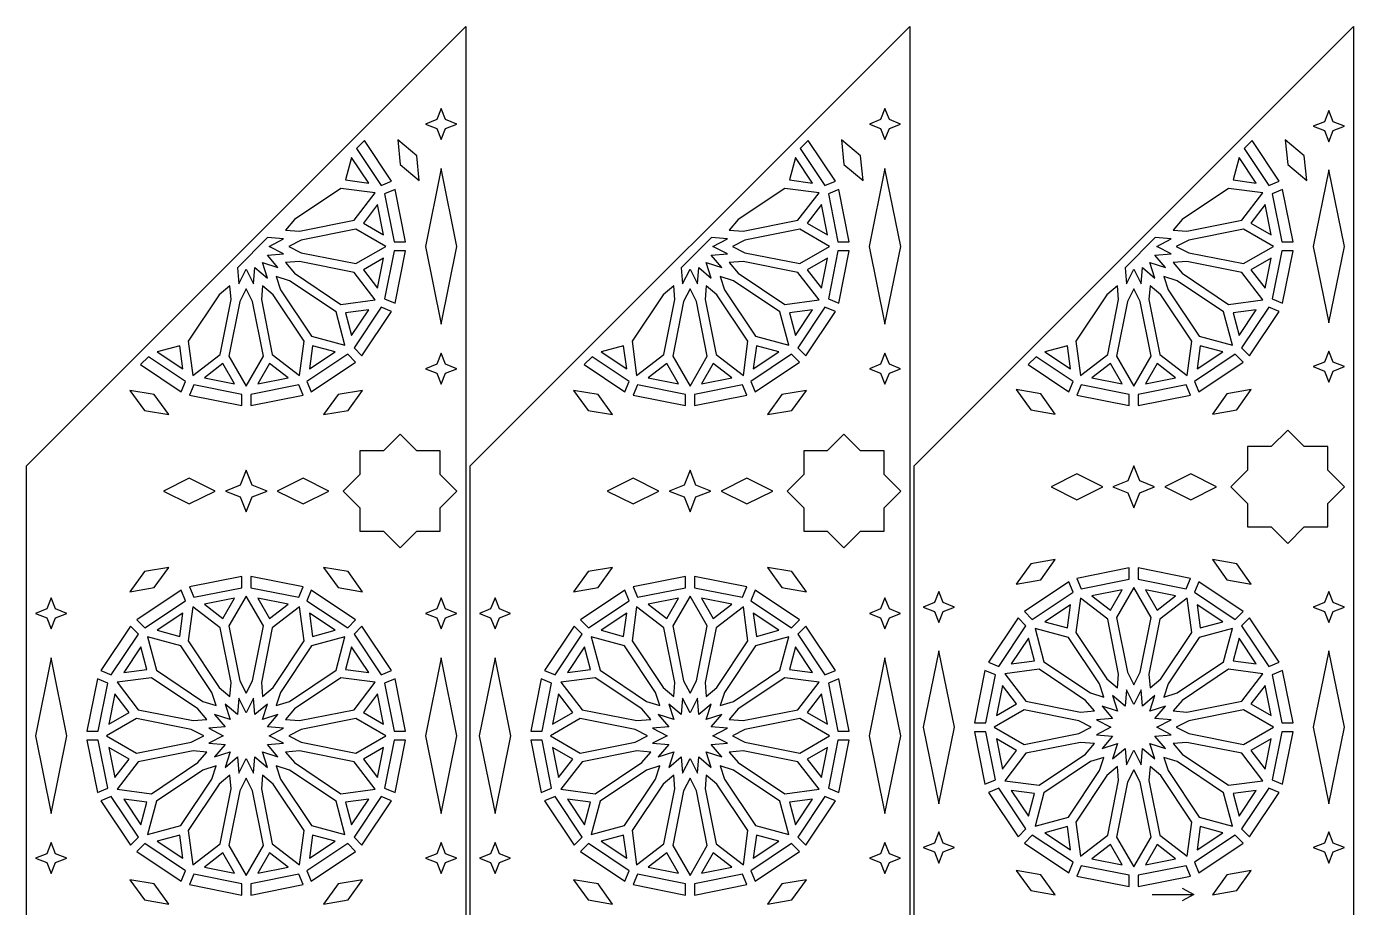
# Model space of a CAD drawing. Header units: millimetres. Extents: x 5 to 1213, y 27 to 2435.
# Drawn here: x 5 to 1153, y 1673 to 2435 of the extents above; entities that cross this region are included whole.
import ezdxf

# ---------------------------------------------------------------- set-up
doc = ezdxf.new("R2010")
doc.units = ezdxf.units.MM
doc.layers.add('CUT', color=1, linetype='CONTINUOUS')
doc.layers.add('ENGRAVE', color=5, linetype='CONTINUOUS')

msp = doc.modelspace()

# ---------------------------------------------------------------- linework, layer by layer
at = {"layer": 'CUT'}
for points in [[(385.16, 2434.99), (385.16, 763.067), (5.01, 763.067), (5.01, 2054.84)], [(769.16, 2434.99), (769.16, 763.067), (389.01, 763.067), (389.01, 2054.84)], [(1153.16, 2434.99), (1153.16, 1204.734), (773.01, 1204.734), (773.01, 2054.84)], [(367.616, 2346.831), (377.281, 2350.642), (367.616, 2354.454), (363.805, 2364.118), (359.994, 2354.454), (350.329, 2350.642), (359.994, 2346.831), (363.805, 2337.166)], [(751.616, 2346.831), (761.281, 2350.642), (751.616, 2354.454), (747.805, 2364.118), (743.994, 2354.454), (734.329, 2350.642), (743.994, 2346.831), (747.805, 2337.166)], [(1135.616, 2344.998), (1145.281, 2348.809), (1135.616, 2352.62), (1131.805, 2362.284), (1127.994, 2352.62), (1118.329, 2348.809), (1127.994, 2344.998), (1131.805, 2335.333)], [(290.513, 2329.382), (311.892, 2297.386), (320.891, 2301.114), (297.4, 2336.27)], [(344.793, 2301.911), (342.642, 2323.267), (326.14, 2336.992), (328.291, 2315.636)], [(674.513, 2329.382), (695.892, 2297.386), (704.891, 2301.114), (681.4, 2336.27)], [(728.793, 2301.911), (726.642, 2323.267), (710.14, 2336.992), (712.291, 2315.636)], [(1058.513, 2329.382), (1079.892, 2297.386), (1088.891, 2301.114), (1065.4, 2336.27)], [(1112.793, 2301.911), (1110.642, 2323.267), (1094.14, 2336.992), (1096.291, 2315.636)], [(286.278, 2321.772), (281.046, 2302.246), (301.087, 2299.607)], [(670.278, 2321.772), (665.046, 2302.246), (685.087, 2299.607)], [(1054.278, 2321.772), (1049.046, 2302.246), (1069.087, 2299.607)], [(363.805, 2177.455), (377.408, 2244.809), (363.805, 2312.163), (350.202, 2244.809)], [(747.805, 2177.455), (761.408, 2244.809), (747.805, 2312.163), (734.202, 2244.809)], [(1131.805, 2178.621), (1145.408, 2244.809), (1131.805, 2310.996), (1118.202, 2244.809)], [(241.113, 2257.916), (288.532, 2267.348), (306.718, 2291.05), (277.099, 2294.949), (236.898, 2268.087), (229.078, 2258.889)], [(332.862, 2248.684), (323.857, 2293.954), (314.858, 2290.226), (323.121, 2248.684)], [(625.113, 2257.916), (672.532, 2267.348), (690.718, 2291.05), (661.099, 2294.949), (620.898, 2268.087), (613.078, 2258.889)], [(716.862, 2248.684), (707.857, 2293.954), (698.858, 2290.226), (707.121, 2248.684)], [(1009.113, 2257.916), (1056.532, 2267.348), (1074.718, 2291.05), (1045.099, 2294.949), (1004.898, 2268.087), (997.078, 2258.889)], [(1100.862, 2248.684), (1091.857, 2293.954), (1082.858, 2290.226), (1091.121, 2248.684)], [(308.788, 2281.015), (296.483, 2264.978), (313.988, 2254.871)], [(692.788, 2281.015), (680.483, 2264.978), (697.988, 2254.871)], [(1076.788, 2281.015), (1064.483, 2264.978), (1081.988, 2254.871)], [(187.524, 2226.338), (188.647, 2212.448), (195.085, 2225.011), (201.523, 2212.448), (202.661, 2226.519), (213.417, 2217.374), (209.084, 2230.81), (222.52, 2226.477), (213.375, 2237.233), (227.446, 2238.371), (214.883, 2244.809), (227.446, 2251.246), (213.556, 2252.37)], [(242.624, 2239.303), (290.044, 2229.871), (315.916, 2244.809), (290.044, 2259.747), (242.624, 2250.314), (231.878, 2244.809)], [(571.524, 2226.338), (572.647, 2212.448), (579.085, 2225.011), (585.523, 2212.448), (586.661, 2226.519), (597.417, 2217.374), (593.084, 2230.81), (606.52, 2226.477), (597.375, 2237.233), (611.446, 2238.371), (598.883, 2244.809), (611.446, 2251.246), (597.556, 2252.37)], [(626.624, 2239.303), (674.044, 2229.871), (699.916, 2244.809), (674.044, 2259.747), (626.624, 2250.314), (615.878, 2244.809)], [(955.524, 2226.338), (956.647, 2212.448), (963.085, 2225.011), (969.523, 2212.448), (970.661, 2226.519), (981.417, 2217.374), (977.084, 2230.81), (990.52, 2226.477), (981.375, 2237.233), (995.446, 2238.371), (982.883, 2244.809), (995.446, 2251.246), (981.556, 2252.37)], [(1010.624, 2239.303), (1058.044, 2229.871), (1083.916, 2244.809), (1058.044, 2259.747), (1010.624, 2250.314), (999.878, 2244.809)], [(323.857, 2195.664), (332.862, 2240.934), (323.121, 2240.934), (314.858, 2199.392)], [(707.857, 2195.664), (716.862, 2240.934), (707.121, 2240.934), (698.858, 2199.392)], [(1091.857, 2195.664), (1100.862, 2240.934), (1091.121, 2240.934), (1082.858, 2199.392)], [(236.898, 2221.53), (277.099, 2194.669), (306.718, 2198.568), (288.532, 2222.27), (241.113, 2231.702), (229.078, 2230.729)], [(313.988, 2234.747), (296.483, 2224.64), (308.788, 2208.603)], [(620.898, 2221.53), (661.099, 2194.669), (690.718, 2198.568), (672.532, 2222.27), (625.113, 2231.702), (613.078, 2230.729)], [(697.988, 2234.747), (680.483, 2224.64), (692.788, 2208.603)], [(1004.898, 2221.53), (1045.099, 2194.669), (1074.718, 2198.568), (1056.532, 2222.27), (1009.113, 2231.702), (997.078, 2230.729)], [(1081.988, 2234.747), (1064.483, 2224.64), (1076.788, 2208.603)], [(224.807, 2207.301), (251.669, 2167.1), (280.526, 2159.368), (272.794, 2188.225), (232.593, 2215.087), (221.102, 2218.792)], [(608.807, 2207.301), (635.669, 2167.1), (664.526, 2159.368), (656.794, 2188.225), (616.593, 2215.087), (605.102, 2218.792)], [(992.807, 2207.301), (1019.669, 2167.1), (1048.526, 2159.368), (1040.794, 2188.225), (1000.593, 2215.087), (989.102, 2218.792)], [(171.807, 2202.996), (144.945, 2162.795), (148.844, 2133.176), (172.546, 2151.362), (181.978, 2198.781), (181.005, 2210.816)], [(189.58, 2197.27), (180.147, 2149.85), (195.085, 2123.978), (210.023, 2149.85), (200.59, 2197.27), (195.085, 2208.015)], [(208.192, 2198.781), (217.624, 2151.362), (241.326, 2133.176), (245.225, 2162.795), (218.363, 2202.996), (209.165, 2210.816)], [(555.807, 2202.996), (528.945, 2162.795), (532.844, 2133.176), (556.546, 2151.362), (565.978, 2198.781), (565.005, 2210.816)], [(573.58, 2197.27), (564.147, 2149.85), (579.085, 2123.978), (594.023, 2149.85), (584.59, 2197.27), (579.085, 2208.015)], [(592.192, 2198.781), (601.624, 2151.362), (625.326, 2133.176), (629.225, 2162.795), (602.363, 2202.996), (593.165, 2210.816)], [(939.807, 2202.996), (912.945, 2162.795), (916.844, 2133.176), (940.546, 2151.362), (949.978, 2198.781), (949.005, 2210.816)], [(957.58, 2197.27), (948.147, 2149.85), (963.085, 2123.978), (978.023, 2149.85), (968.59, 2197.27), (963.085, 2208.015)], [(976.192, 2198.781), (985.624, 2151.362), (1009.326, 2133.176), (1013.225, 2162.795), (986.363, 2202.996), (977.165, 2210.816)], [(301.087, 2190.011), (281.046, 2187.372), (286.278, 2167.846)], [(311.892, 2192.232), (288.361, 2157.013), (295.247, 2150.127), (320.891, 2188.504)], [(685.087, 2190.011), (665.046, 2187.372), (670.278, 2167.846)], [(695.892, 2192.232), (672.361, 2157.013), (679.247, 2150.127), (704.891, 2188.504)], [(1069.087, 2190.011), (1049.046, 2187.372), (1054.278, 2167.846)], [(1079.892, 2192.232), (1056.361, 2157.013), (1063.247, 2150.127), (1088.891, 2188.504)], [(140.287, 2138.807), (137.648, 2158.848), (118.122, 2153.616)], [(272.048, 2153.616), (252.522, 2158.848), (249.883, 2138.807)], [(524.287, 2138.807), (521.648, 2158.848), (502.122, 2153.616)], [(656.048, 2153.616), (636.522, 2158.848), (633.883, 2138.807)], [(908.287, 2138.807), (905.648, 2158.848), (886.122, 2153.616)], [(1040.048, 2153.616), (1020.522, 2158.848), (1017.883, 2138.807)], [(103.624, 2142.494), (138.78, 2119.003), (142.508, 2128.002), (110.512, 2149.381)], [(282.88, 2151.533), (247.662, 2128.002), (251.39, 2119.003), (289.767, 2144.647)], [(367.616, 2135.164), (377.281, 2138.976), (367.616, 2142.787), (363.805, 2152.451), (359.994, 2142.787), (350.329, 2138.976), (359.994, 2135.164), (363.805, 2125.5)], [(487.624, 2142.494), (522.78, 2119.003), (526.508, 2128.002), (494.512, 2149.381)], [(666.88, 2151.533), (631.662, 2128.002), (635.39, 2119.003), (673.767, 2144.647)], [(751.616, 2135.164), (761.281, 2138.976), (751.616, 2142.787), (747.805, 2152.451), (743.994, 2142.787), (734.329, 2138.976), (743.994, 2135.164), (747.805, 2125.5)], [(871.624, 2142.494), (906.78, 2119.003), (910.508, 2128.002), (878.512, 2149.381)], [(1050.88, 2151.533), (1015.662, 2128.002), (1019.39, 2119.003), (1057.767, 2144.647)], [(1135.616, 2136.998), (1145.281, 2140.809), (1135.616, 2144.62), (1131.805, 2154.284), (1127.994, 2144.62), (1118.329, 2140.809), (1127.994, 2136.998), (1131.805, 2127.333)], [(185.023, 2125.906), (174.916, 2143.411), (158.879, 2131.106)], [(231.291, 2131.106), (215.254, 2143.411), (205.147, 2125.906)], [(569.023, 2125.906), (558.916, 2143.411), (542.879, 2131.106)], [(615.291, 2131.106), (599.254, 2143.411), (589.147, 2125.906)], [(953.023, 2125.906), (942.916, 2143.411), (926.879, 2131.106)], [(999.291, 2131.106), (983.254, 2143.411), (973.147, 2125.906)], [(191.21, 2116.773), (149.668, 2125.036), (145.94, 2116.037), (191.21, 2107.032)], [(240.502, 2125.036), (198.96, 2116.773), (198.96, 2107.032), (244.23, 2116.037)], [(575.21, 2116.773), (533.668, 2125.036), (529.94, 2116.037), (575.21, 2107.032)], [(624.502, 2125.036), (582.96, 2116.773), (582.96, 2107.032), (628.23, 2116.037)], [(959.21, 2116.773), (917.668, 2125.036), (913.94, 2116.037), (959.21, 2107.032)], [(1008.502, 2125.036), (966.96, 2116.773), (966.96, 2107.032), (1012.23, 2116.037)], [(94.381, 2120.182), (106.978, 2102.803), (128.143, 2099.234), (115.547, 2116.614)], [(262.027, 2099.234), (283.192, 2102.803), (295.789, 2120.182), (274.623, 2116.614)], [(478.381, 2120.182), (490.978, 2102.803), (512.143, 2099.234), (499.547, 2116.614)], [(646.027, 2099.234), (667.192, 2102.803), (679.789, 2120.182), (658.623, 2116.614)], [(861.405, 2120.977), (873.864, 2103.499), (895.001, 2099.766), (882.542, 2117.243)], [(1031.169, 2099.766), (1052.306, 2103.499), (1064.765, 2120.977), (1043.628, 2117.243)], [(342.63, 1998.394), (362.986, 1998.394), (362.986, 2018.749), (377.379, 2033.142), (362.986, 2047.536), (362.986, 2067.891), (342.63, 2067.891), (328.237, 2082.284), (313.844, 2067.891), (293.488, 2067.891), (293.488, 2047.536), (279.095, 2033.142), (293.488, 2018.749), (293.488, 1998.394), (313.844, 1998.394), (328.237, 1984)], [(726.63, 1998.394), (746.986, 1998.394), (746.986, 2018.749), (761.379, 2033.142), (746.986, 2047.536), (746.986, 2067.891), (726.63, 2067.891), (712.237, 2082.284), (697.844, 2067.891), (677.488, 2067.891), (677.488, 2047.536), (663.095, 2033.142), (677.488, 2018.749), (677.488, 1998.394), (697.844, 1998.394), (712.237, 1984)], [(1110.63, 2002.06), (1130.986, 2002.06), (1130.986, 2022.416), (1145.379, 2036.809), (1130.986, 2051.202), (1130.986, 2071.558), (1110.63, 2071.558), (1096.237, 2085.951), (1081.844, 2071.558), (1061.488, 2071.558), (1061.488, 2051.202), (1047.095, 2036.809), (1061.488, 2022.416), (1061.488, 2002.06), (1081.844, 2002.06), (1096.237, 1987.667)], [(123.479, 2033.142), (145.837, 2021.963), (168.195, 2033.142), (145.837, 2044.322)], [(200.186, 2028.041), (213.121, 2033.142), (200.186, 2038.243), (195.085, 2051.178), (189.984, 2038.243), (177.049, 2033.142), (189.984, 2028.041), (195.085, 2015.106)], [(221.975, 2033.142), (244.333, 2021.963), (266.691, 2033.142), (244.333, 2044.322)], [(507.479, 2033.142), (529.837, 2021.963), (552.195, 2033.142), (529.837, 2044.322)], [(584.186, 2028.041), (597.121, 2033.142), (584.186, 2038.243), (579.085, 2051.178), (573.984, 2038.243), (561.049, 2033.142), (573.984, 2028.041), (579.085, 2015.106)], [(605.975, 2033.142), (628.333, 2021.963), (650.691, 2033.142), (628.333, 2044.322)], [(891.479, 2036.809), (913.837, 2025.63), (936.195, 2036.809), (913.837, 2047.988)], [(968.186, 2031.708), (981.121, 2036.809), (968.186, 2041.91), (963.085, 2054.845), (957.984, 2041.91), (945.049, 2036.809), (957.984, 2031.708), (963.085, 2018.773)], [(989.975, 2036.809), (1012.333, 2025.63), (1034.691, 2036.809), (1012.333, 2047.988)], [(128.143, 1967.05), (106.978, 1963.482), (94.381, 1946.102), (115.547, 1949.671)], [(295.789, 1946.102), (283.192, 1963.482), (262.027, 1967.05), (274.623, 1949.671)], [(512.143, 1967.05), (490.978, 1963.482), (478.381, 1946.102), (499.547, 1949.671)], [(679.789, 1946.102), (667.192, 1963.482), (646.027, 1967.05), (658.623, 1949.671)], [(895.001, 1973.852), (873.864, 1970.118), (861.405, 1952.641), (882.542, 1956.374)], [(959.21, 1966.586), (913.94, 1957.581), (917.668, 1948.582), (959.21, 1956.844)], [(1012.23, 1957.581), (966.96, 1966.586), (966.96, 1956.844), (1008.502, 1948.582)], [(1064.765, 1952.641), (1052.306, 1970.118), (1031.169, 1973.852), (1043.628, 1956.374)], [(191.21, 1959.253), (145.94, 1950.247), (149.668, 1941.249), (191.21, 1949.511)], [(244.23, 1950.247), (198.96, 1959.253), (198.96, 1949.511), (240.502, 1941.249)], [(575.21, 1959.253), (529.94, 1950.247), (533.668, 1941.249), (575.21, 1949.511)], [(628.23, 1950.247), (582.96, 1959.253), (582.96, 1949.511), (624.502, 1941.249)], [(875.29, 1922.084), (910.508, 1945.616), (906.78, 1954.615), (868.403, 1928.971)], [(1057.767, 1928.971), (1019.39, 1954.615), (1015.662, 1945.616), (1050.88, 1922.084)], [(30.176, 1923.498), (39.841, 1927.309), (30.176, 1931.12), (26.365, 1940.784), (22.554, 1931.12), (12.889, 1927.309), (22.554, 1923.498), (26.365, 1913.833)], [(107.29, 1914.75), (142.508, 1938.282), (138.78, 1947.282), (100.403, 1921.638)], [(185.023, 1940.379), (158.879, 1935.179), (174.916, 1922.872)], [(200.59, 1869.015), (210.023, 1916.434), (195.085, 1942.307), (180.147, 1916.434), (189.58, 1869.015), (195.085, 1858.269)], [(231.291, 1935.179), (205.147, 1940.379), (215.254, 1922.872)], [(289.767, 1921.638), (251.39, 1947.282), (247.662, 1938.282), (282.88, 1914.75)], [(367.616, 1923.498), (377.281, 1927.309), (367.616, 1931.12), (363.805, 1940.784), (359.994, 1931.12), (350.329, 1927.309), (359.994, 1923.498), (363.805, 1913.833)], [(414.176, 1923.498), (423.841, 1927.309), (414.176, 1931.12), (410.365, 1940.784), (406.554, 1931.12), (396.889, 1927.309), (406.554, 1923.498), (410.365, 1913.833)], [(491.29, 1914.75), (526.508, 1938.282), (522.78, 1947.282), (484.403, 1921.638)], [(569.023, 1940.379), (542.879, 1935.179), (558.916, 1922.872)], [(584.59, 1869.015), (594.023, 1916.434), (579.085, 1942.307), (564.147, 1916.434), (573.58, 1869.015), (579.085, 1858.269)], [(615.291, 1935.179), (589.147, 1940.379), (599.254, 1922.872)], [(673.767, 1921.638), (635.39, 1947.282), (631.662, 1938.282), (666.88, 1914.75)], [(751.616, 1923.498), (761.281, 1927.309), (751.616, 1931.12), (747.805, 1940.784), (743.994, 1931.12), (734.329, 1927.309), (743.994, 1923.498), (747.805, 1913.833)], [(798.176, 1928.998), (807.841, 1932.809), (798.176, 1936.62), (794.365, 1946.284), (790.554, 1936.62), (780.889, 1932.809), (790.554, 1928.998), (794.365, 1919.333)], [(949.978, 1874.837), (940.546, 1922.256), (916.844, 1940.442), (912.945, 1910.823), (939.807, 1870.622), (949.005, 1862.802)], [(953.023, 1947.712), (926.879, 1942.512), (942.916, 1930.206)], [(968.59, 1876.348), (978.023, 1923.768), (963.085, 1949.64), (948.147, 1923.768), (957.58, 1876.348), (963.085, 1865.602)], [(999.291, 1942.512), (973.147, 1947.712), (983.254, 1930.206)], [(986.363, 1870.622), (1013.225, 1910.823), (1009.326, 1940.442), (985.624, 1922.256), (976.192, 1874.837), (977.165, 1862.802)], [(1135.616, 1928.998), (1145.281, 1932.809), (1135.616, 1936.62), (1131.805, 1946.284), (1127.994, 1936.62), (1118.329, 1932.809), (1127.994, 1928.998), (1131.805, 1919.333)], [(181.978, 1867.503), (172.546, 1914.923), (148.844, 1933.109), (144.945, 1903.49), (171.807, 1863.289), (181.005, 1855.469)], [(218.363, 1863.289), (245.225, 1903.49), (241.326, 1933.109), (217.624, 1914.923), (208.192, 1867.503), (209.165, 1855.469)], [(565.978, 1867.503), (556.546, 1914.923), (532.844, 1933.109), (528.945, 1903.49), (555.807, 1863.289), (565.005, 1855.469)], [(602.363, 1863.289), (629.225, 1903.49), (625.326, 1933.109), (601.624, 1914.923), (592.192, 1867.503), (593.165, 1855.469)], [(908.287, 1934.811), (886.122, 1920.002), (905.648, 1914.77)], [(1017.883, 1934.811), (1020.522, 1914.77), (1040.048, 1920.002)], [(140.287, 1927.478), (118.122, 1912.668), (137.648, 1907.437)], [(249.883, 1927.478), (252.522, 1907.437), (272.048, 1912.668)], [(524.287, 1927.478), (502.122, 1912.668), (521.648, 1907.437)], [(633.883, 1927.478), (636.522, 1907.437), (656.048, 1912.668)], [(846.278, 1881.386), (869.809, 1916.604), (862.923, 1923.491), (837.279, 1885.114)], [(1088.891, 1885.114), (1063.247, 1923.491), (1056.361, 1916.604), (1079.892, 1881.386)], [(78.278, 1874.053), (101.809, 1909.27), (94.923, 1916.158), (69.279, 1877.78)], [(165.363, 1858.984), (138.501, 1899.184), (109.644, 1906.916), (117.376, 1878.06), (157.577, 1851.198), (169.068, 1847.493)], [(232.593, 1851.198), (272.794, 1878.06), (280.526, 1906.916), (251.669, 1899.184), (224.807, 1858.984), (221.102, 1847.493)], [(320.891, 1877.78), (295.247, 1916.158), (288.361, 1909.27), (311.892, 1874.053)], [(462.278, 1874.053), (485.809, 1909.27), (478.923, 1916.158), (453.279, 1877.78)], [(549.363, 1858.984), (522.501, 1899.184), (493.644, 1906.916), (501.376, 1878.06), (541.577, 1851.198), (553.068, 1847.493)], [(616.593, 1851.198), (656.794, 1878.06), (664.526, 1906.916), (635.669, 1899.184), (608.807, 1858.984), (605.102, 1847.493)], [(704.891, 1877.78), (679.247, 1916.158), (672.361, 1909.27), (695.892, 1874.053)], [(933.363, 1866.317), (906.501, 1906.518), (877.644, 1914.25), (885.376, 1885.393), (925.577, 1858.531), (937.068, 1854.826)], [(1000.593, 1858.531), (1040.794, 1885.393), (1048.526, 1914.25), (1019.669, 1906.518), (992.807, 1866.317), (989.102, 1854.826)], [(103.892, 1898.438), (89.083, 1876.274), (109.124, 1878.912)], [(286.278, 1898.438), (281.046, 1878.912), (301.087, 1876.274)], [(487.892, 1898.438), (473.083, 1876.274), (493.124, 1878.912)], [(670.278, 1898.438), (665.046, 1878.912), (685.087, 1876.274)], [(794.365, 1762.621), (807.968, 1828.809), (794.365, 1894.996), (780.762, 1828.809)], [(871.892, 1905.772), (857.083, 1883.607), (877.124, 1886.246)], [(1054.278, 1905.772), (1049.046, 1886.246), (1069.087, 1883.607)], [(1131.805, 1762.621), (1145.408, 1828.809), (1131.805, 1894.996), (1118.202, 1828.809)], [(26.365, 1754.121), (39.968, 1821.476), (26.365, 1888.83), (12.762, 1821.476)], [(363.805, 1754.121), (377.408, 1821.476), (363.805, 1888.83), (350.202, 1821.476)], [(410.365, 1754.121), (423.968, 1821.476), (410.365, 1888.83), (396.762, 1821.476)], [(747.805, 1754.121), (761.408, 1821.476), (747.805, 1888.83), (734.202, 1821.476)], [(153.272, 1844.754), (113.071, 1871.615), (83.452, 1867.716), (101.638, 1844.014), (149.057, 1834.582), (161.092, 1835.556)], [(241.113, 1834.582), (288.532, 1844.014), (306.718, 1867.716), (277.099, 1871.615), (236.898, 1844.754), (229.078, 1835.556)], [(537.272, 1844.754), (497.071, 1871.615), (467.452, 1867.716), (485.638, 1844.014), (533.057, 1834.582), (545.092, 1835.556)], [(625.113, 1834.582), (672.532, 1844.014), (690.718, 1867.716), (661.099, 1871.615), (620.898, 1844.754), (613.078, 1835.556)], [(835.049, 1832.684), (843.312, 1874.226), (834.313, 1877.954), (825.308, 1832.684)], [(921.272, 1852.087), (881.071, 1878.949), (851.452, 1875.05), (869.638, 1851.348), (917.057, 1841.916), (929.092, 1842.889)], [(1009.113, 1841.916), (1056.532, 1851.348), (1074.718, 1875.05), (1045.099, 1878.949), (1004.898, 1852.087), (997.078, 1842.889)], [(1100.862, 1832.684), (1091.857, 1877.954), (1082.858, 1874.226), (1091.121, 1832.684)], [(67.049, 1825.351), (75.312, 1866.893), (66.313, 1870.621), (57.308, 1825.351)], [(332.862, 1825.351), (323.857, 1870.621), (314.858, 1866.893), (323.121, 1825.351)], [(451.049, 1825.351), (459.312, 1866.893), (450.313, 1870.621), (441.308, 1825.351)], [(716.862, 1825.351), (707.857, 1870.621), (698.858, 1866.893), (707.121, 1825.351)], [(849.382, 1865.015), (844.182, 1838.871), (861.687, 1848.978)], [(963.085, 1809.011), (969.523, 1796.448), (970.661, 1810.519), (981.417, 1801.374), (977.084, 1814.81), (990.52, 1810.477), (981.375, 1821.233), (995.446, 1822.371), (982.883, 1828.809), (995.446, 1835.246), (981.375, 1836.385), (990.52, 1847.141), (977.084, 1842.808), (981.417, 1856.244), (970.661, 1847.099), (969.523, 1861.17), (963.085, 1848.606), (956.647, 1861.17), (955.509, 1847.099), (944.753, 1856.244), (949.086, 1842.808), (935.65, 1847.141), (944.795, 1836.385), (930.724, 1835.246), (943.287, 1828.809), (930.724, 1822.371), (944.795, 1821.233), (935.65, 1810.477), (949.086, 1814.81), (944.753, 1801.374), (955.509, 1810.519), (956.647, 1796.448)], [(1076.788, 1865.015), (1064.483, 1848.978), (1081.988, 1838.871)], [(81.382, 1857.682), (76.182, 1831.538), (93.687, 1841.645)], [(195.085, 1801.678), (201.523, 1789.114), (202.661, 1803.185), (213.417, 1794.041), (209.084, 1807.477), (222.52, 1803.144), (213.375, 1813.9), (227.446, 1815.038), (214.883, 1821.476), (227.446, 1827.912), (213.375, 1829.052), (222.52, 1839.807), (209.084, 1835.475), (213.417, 1848.91), (202.661, 1839.766), (201.523, 1853.837), (195.085, 1841.273), (188.647, 1853.837), (187.509, 1839.766), (176.753, 1848.91), (181.086, 1835.475), (167.65, 1839.807), (176.795, 1829.052), (162.724, 1827.912), (175.287, 1821.476), (162.724, 1815.038), (176.795, 1813.9), (167.65, 1803.144), (181.086, 1807.477), (176.753, 1794.041), (187.509, 1803.185), (188.647, 1789.114)], [(308.788, 1857.682), (296.483, 1841.645), (313.988, 1831.538)], [(465.382, 1857.682), (460.182, 1831.538), (477.687, 1841.645)], [(579.085, 1801.678), (585.523, 1789.114), (586.661, 1803.185), (597.417, 1794.041), (593.084, 1807.477), (606.52, 1803.144), (597.375, 1813.9), (611.446, 1815.038), (598.883, 1821.476), (611.446, 1827.912), (597.375, 1829.052), (606.52, 1839.807), (593.084, 1835.475), (597.417, 1848.91), (586.661, 1839.766), (585.523, 1853.837), (579.085, 1841.273), (572.647, 1853.837), (571.509, 1839.766), (560.753, 1848.91), (565.086, 1835.475), (551.65, 1839.807), (560.795, 1829.052), (546.724, 1827.912), (559.287, 1821.476), (546.724, 1815.038), (560.795, 1813.9), (551.65, 1803.144), (565.086, 1807.477), (560.753, 1794.041), (571.509, 1803.185), (572.647, 1789.114)], [(692.788, 1857.682), (680.483, 1841.645), (697.988, 1831.538)], [(915.546, 1834.314), (868.126, 1843.747), (842.254, 1828.809), (868.126, 1813.871), (915.546, 1823.303), (926.292, 1828.809)], [(1010.624, 1823.303), (1058.044, 1813.871), (1083.916, 1828.809), (1058.044, 1843.747), (1010.624, 1834.314), (999.878, 1828.809)], [(147.546, 1826.98), (100.126, 1836.413), (74.254, 1821.476), (100.126, 1806.538), (147.546, 1815.97), (158.292, 1821.476)], [(242.624, 1815.97), (290.044, 1806.538), (315.916, 1821.476), (290.044, 1836.413), (242.624, 1826.98), (231.878, 1821.476)], [(531.546, 1826.98), (484.126, 1836.413), (458.254, 1821.476), (484.126, 1806.538), (531.546, 1815.97), (542.292, 1821.476)], [(626.624, 1815.97), (674.044, 1806.538), (699.916, 1821.476), (674.044, 1836.413), (626.624, 1826.98), (615.878, 1821.476)], [(75.312, 1776.059), (67.049, 1817.601), (57.308, 1817.601), (66.313, 1772.331)], [(323.857, 1772.331), (332.862, 1817.601), (323.121, 1817.601), (314.858, 1776.059)], [(459.312, 1776.059), (451.049, 1817.601), (441.308, 1817.601), (450.313, 1772.331)], [(707.857, 1772.331), (716.862, 1817.601), (707.121, 1817.601), (698.858, 1776.059)], [(843.312, 1783.392), (835.049, 1824.934), (825.308, 1824.934), (834.313, 1779.664)], [(849.382, 1792.603), (861.687, 1808.64), (844.182, 1818.747)], [(929.092, 1814.729), (917.057, 1815.702), (869.638, 1806.27), (851.452, 1782.568), (881.071, 1778.669), (921.272, 1805.53)], [(1004.898, 1805.53), (1045.099, 1778.669), (1074.718, 1782.568), (1056.532, 1806.27), (1009.113, 1815.702), (997.078, 1814.729)], [(1081.988, 1818.747), (1064.483, 1808.64), (1076.788, 1792.603)], [(1091.857, 1779.664), (1100.862, 1824.934), (1091.121, 1824.934), (1082.858, 1783.392)], [(81.382, 1785.269), (93.687, 1801.307), (76.182, 1811.413)], [(161.092, 1807.395), (149.057, 1808.369), (101.638, 1798.937), (83.452, 1775.235), (113.071, 1771.336), (153.272, 1798.196)], [(236.898, 1798.196), (277.099, 1771.336), (306.718, 1775.235), (288.532, 1798.937), (241.113, 1808.369), (229.078, 1807.395)], [(313.988, 1811.413), (296.483, 1801.307), (308.788, 1785.269)], [(465.382, 1785.269), (477.687, 1801.307), (460.182, 1811.413)], [(545.092, 1807.395), (533.057, 1808.369), (485.638, 1798.937), (467.452, 1775.235), (497.071, 1771.336), (537.272, 1798.196)], [(620.898, 1798.196), (661.099, 1771.336), (690.718, 1775.235), (672.532, 1798.937), (625.113, 1808.369), (613.078, 1807.395)], [(697.988, 1811.413), (680.483, 1801.307), (692.788, 1785.269)], [(925.577, 1799.087), (885.376, 1772.225), (877.644, 1743.368), (906.501, 1751.1), (933.363, 1791.301), (937.068, 1802.792)], [(992.807, 1791.301), (1019.669, 1751.1), (1048.526, 1743.368), (1040.794, 1772.225), (1000.593, 1799.087), (989.102, 1802.792)], [(157.577, 1791.753), (117.376, 1764.892), (109.644, 1736.035), (138.501, 1743.767), (165.363, 1783.968), (169.068, 1795.459)], [(224.807, 1783.968), (251.669, 1743.767), (280.526, 1736.035), (272.794, 1764.892), (232.593, 1791.753), (221.102, 1795.459)], [(541.577, 1791.753), (501.376, 1764.892), (493.644, 1736.035), (522.501, 1743.767), (549.363, 1783.968), (553.068, 1795.459)], [(608.807, 1783.968), (635.669, 1743.767), (664.526, 1736.035), (656.794, 1764.892), (616.593, 1791.753), (605.102, 1795.459)], [(939.807, 1786.996), (912.945, 1746.795), (916.844, 1717.176), (940.546, 1735.362), (949.978, 1782.781), (949.005, 1794.816)], [(957.58, 1781.27), (948.147, 1733.85), (963.085, 1707.978), (978.023, 1733.85), (968.59, 1781.27), (963.085, 1792.015)], [(976.192, 1782.781), (985.624, 1735.362), (1009.326, 1717.176), (1013.225, 1746.795), (986.363, 1786.996), (977.165, 1794.816)], [(171.807, 1779.662), (144.945, 1739.462), (148.844, 1709.843), (172.546, 1728.029), (181.978, 1775.448), (181.005, 1787.483)], [(189.58, 1773.936), (180.147, 1726.517), (195.085, 1700.644), (210.023, 1726.517), (200.59, 1773.936), (195.085, 1784.681)], [(208.192, 1775.448), (217.624, 1728.029), (241.326, 1709.843), (245.225, 1739.462), (218.363, 1779.662), (209.165, 1787.483)], [(555.807, 1779.662), (528.945, 1739.462), (532.844, 1709.843), (556.546, 1728.029), (565.978, 1775.448), (565.005, 1787.483)], [(573.58, 1773.936), (564.147, 1726.517), (579.085, 1700.644), (594.023, 1726.517), (584.59, 1773.936), (579.085, 1784.681)], [(592.192, 1775.448), (601.624, 1728.029), (625.326, 1709.843), (629.225, 1739.462), (602.363, 1779.662), (593.165, 1787.483)], [(101.809, 1733.68), (78.278, 1768.898), (69.279, 1765.171), (94.923, 1726.793)], [(311.892, 1768.898), (288.361, 1733.68), (295.247, 1726.793), (320.891, 1765.171)], [(485.809, 1733.68), (462.278, 1768.898), (453.279, 1765.171), (478.923, 1726.793)], [(695.892, 1768.898), (672.361, 1733.68), (679.247, 1726.793), (704.891, 1765.171)], [(869.809, 1741.013), (846.278, 1776.232), (837.279, 1772.504), (862.923, 1734.127)], [(871.892, 1751.846), (877.124, 1771.372), (857.083, 1774.011)], [(1069.087, 1774.011), (1049.046, 1771.372), (1054.278, 1751.846)], [(1079.892, 1776.232), (1056.361, 1741.013), (1063.247, 1734.127), (1088.891, 1772.504)], [(103.892, 1744.513), (109.124, 1764.039), (89.083, 1766.677)], [(301.087, 1766.677), (281.046, 1764.039), (286.278, 1744.513)], [(487.892, 1744.513), (493.124, 1764.039), (473.083, 1766.677)], [(685.087, 1766.677), (665.046, 1764.039), (670.278, 1744.513)], [(140.287, 1715.474), (137.648, 1735.515), (118.122, 1730.283)], [(272.048, 1730.283), (252.522, 1735.515), (249.883, 1715.474)], [(524.287, 1715.474), (521.648, 1735.515), (502.122, 1730.283)], [(656.048, 1730.283), (636.522, 1735.515), (633.883, 1715.474)], [(798.176, 1720.998), (807.841, 1724.809), (798.176, 1728.62), (794.365, 1738.284), (790.554, 1728.62), (780.889, 1724.809), (790.554, 1720.998), (794.365, 1711.333)], [(910.508, 1712.002), (875.29, 1735.533), (868.403, 1728.647), (906.78, 1703.003)], [(908.287, 1722.807), (905.648, 1742.848), (886.122, 1737.616)], [(1050.88, 1735.533), (1015.662, 1712.002), (1019.39, 1703.003), (1057.767, 1728.647)], [(1040.048, 1737.616), (1020.522, 1742.848), (1017.883, 1722.807)], [(1135.616, 1720.998), (1145.281, 1724.809), (1135.616, 1728.62), (1131.805, 1738.284), (1127.994, 1728.62), (1118.329, 1724.809), (1127.994, 1720.998), (1131.805, 1711.333)], [(30.176, 1711.831), (39.841, 1715.642), (30.176, 1719.454), (26.365, 1729.118), (22.554, 1719.454), (12.889, 1715.642), (22.554, 1711.831), (26.365, 1702.166)], [(142.508, 1704.669), (107.29, 1728.2), (100.403, 1721.313), (138.78, 1695.669)], [(282.88, 1728.2), (247.662, 1704.669), (251.39, 1695.669), (289.767, 1721.313)], [(367.616, 1711.831), (377.281, 1715.642), (367.616, 1719.454), (363.805, 1729.118), (359.994, 1719.454), (350.329, 1715.642), (359.994, 1711.831), (363.805, 1702.166)], [(414.176, 1711.831), (423.841, 1715.642), (414.176, 1719.454), (410.365, 1729.118), (406.554, 1719.454), (396.889, 1715.642), (406.554, 1711.831), (410.365, 1702.166)], [(526.508, 1704.669), (491.29, 1728.2), (484.403, 1721.313), (522.78, 1695.669)], [(666.88, 1728.2), (631.662, 1704.669), (635.39, 1695.669), (673.767, 1721.313)], [(751.616, 1711.831), (761.281, 1715.642), (751.616, 1719.454), (747.805, 1729.118), (743.994, 1719.454), (734.329, 1715.642), (743.994, 1711.831), (747.805, 1702.166)], [(953.023, 1709.906), (942.916, 1727.411), (926.879, 1715.106)], [(999.291, 1715.106), (983.254, 1727.411), (973.147, 1709.906)], [(185.023, 1702.572), (174.916, 1720.078), (158.879, 1707.772)], [(231.291, 1707.772), (215.254, 1720.078), (205.147, 1702.572)], [(569.023, 1702.572), (558.916, 1720.078), (542.879, 1707.772)], [(615.291, 1707.772), (599.254, 1720.078), (589.147, 1702.572)], [(191.21, 1693.439), (149.668, 1701.703), (145.94, 1692.704), (191.21, 1683.699)], [(240.502, 1701.703), (198.96, 1693.439), (198.96, 1683.699), (244.23, 1692.704)], [(575.21, 1693.439), (533.668, 1701.703), (529.94, 1692.704), (575.21, 1683.699)], [(624.502, 1701.703), (582.96, 1693.439), (582.96, 1683.699), (628.23, 1692.704)], [(861.405, 1704.977), (873.864, 1687.499), (895.001, 1683.766), (882.542, 1701.243)], [(959.21, 1700.773), (917.668, 1709.036), (913.94, 1700.037), (959.21, 1691.032)], [(1008.502, 1709.036), (966.96, 1700.773), (966.96, 1691.032), (1012.23, 1700.037)], [(1031.169, 1683.766), (1052.306, 1687.499), (1064.765, 1704.977), (1043.628, 1701.243)], [(94.381, 1696.849), (106.978, 1679.469), (128.143, 1675.901), (115.547, 1693.281)], [(262.027, 1675.901), (283.192, 1679.469), (295.789, 1696.849), (274.623, 1693.281)], [(478.381, 1696.849), (490.978, 1679.469), (512.143, 1675.901), (499.547, 1693.281)], [(646.027, 1675.901), (667.192, 1679.469), (679.789, 1696.849), (658.623, 1693.281)]]:
    msp.add_lwpolyline(points, close=True, dxfattribs=at)
at = {"layer": 'ENGRAVE'}
msp.add_line((979.085, 1684.109), (1015.085, 1684.109), dxfattribs=at)
msp.add_lwpolyline([(1005.005, 1689.509), (1015.085, 1684.109), (1005.005, 1678.709)], dxfattribs=at)

doc.saveas('drawing.dxf')
